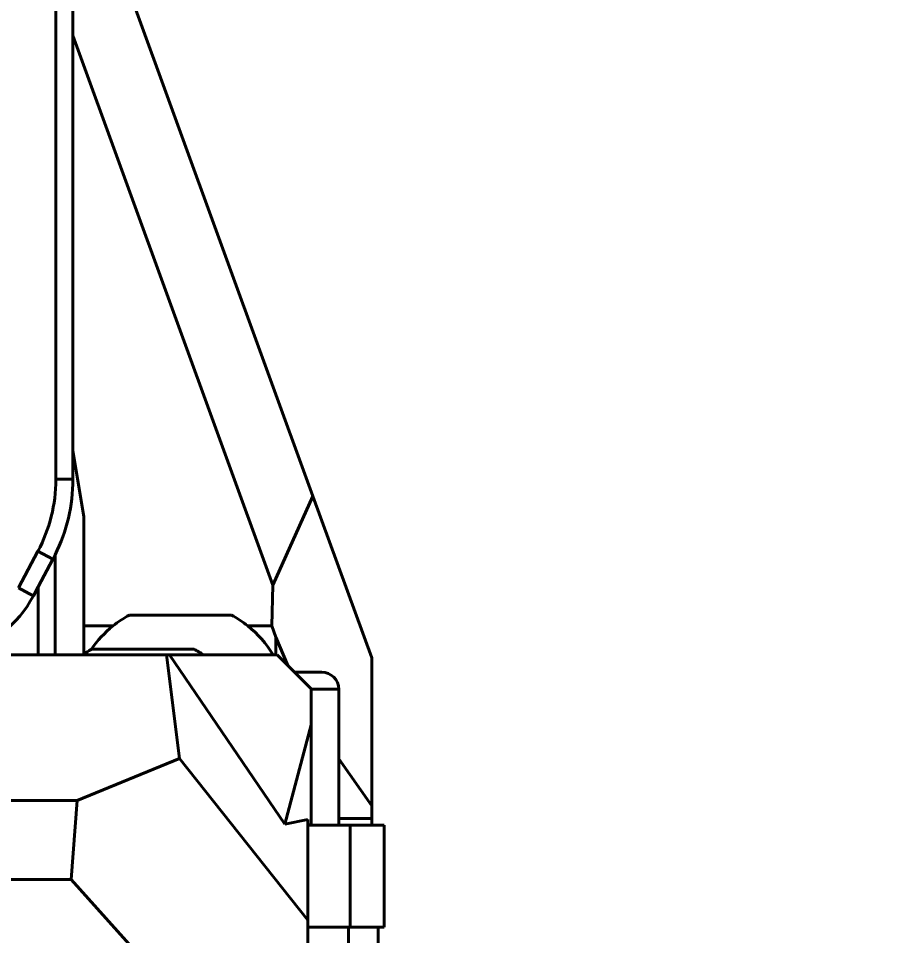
# Model space of a CAD drawing. Header units: millimetres. Extents: x 15 to 415, y 5 to 292.
# Drawn here: x 145.46 to 151.81, y 225.23 to 231.97 of the extents above; entities that cross this region are included whole.
import ezdxf

# ---------------------------------------------------------------- set-up
doc = ezdxf.new("R2010")
doc.units = ezdxf.units.MM
doc.layers.add('Annotations', color=7, linetype='Continuous')
doc.layers.add('Geometries', color=7, linetype='Continuous')
doc.styles.add('Shapr2', font='txt', dxfattribs={"height": 3.3495})
doc.dimstyles.new('ISO-25', dxfattribs={"dimtxt": 2.5, "dimasz": 2.5, "dimexe": 1.25, "dimexo": 0.625, "dimtad": 1, "dimtxsty": 'Standard', "dimcen": 2.5, "dimadec": 0, "dimazin": 0, "dimtfac": 1, "dimtmove": 0, "dimatfit": 3, "dimfxl": 1, "dimarcsym": 0})

# ---------------------------------------------------------------- blocks, each defined once
blk = doc.blocks.new('*D2')
at = {"layer": 'Annotations', "color": 0, "linetype": 'Continuous', "lineweight": 15}
for p, q in [((179.652, 228.9236), (179.652, 184.3288)), ((55.4198, 223.1803), (55.4198, 184.3288)), ((177.152, 185.5788), (57.9198, 185.5788))]:
    blk.add_line(p, q, dxfattribs=at)
at = {"layer": 'Annotations', "color": 0}
for points in [[(57.9198, 185.9955), (57.9198, 185.1621), (55.4198, 185.5788)], [(177.152, 185.1621), (177.152, 185.9955), (179.652, 185.5788)]]:
    blk.add_solid(points, dxfattribs=at)
at = {"layer": 'Defpoints', "color": 0}
for p in [(179.652, 229.5486), (55.4198, 223.8053), (55.4198, 185.5788)]:
    blk.add_point(p, dxfattribs=at)
at = {"layer": 'Annotations', "color": 0, "lineweight": 15, "insert": (117.8778, 188.2725), "char_height": 3.3495, "attachment_point": 5, "style": 'Shapr2'}
blk.add_mtext('\\A1;496,93', dxfattribs=at)

msp = doc.modelspace()

# ---------------------------------------------------------------- linework, layer by layer
at = {"layer": 'Geometries', "linetype": 'Continuous', "lineweight": 40}
for p, q in [((146.0906, 232.6649), (147.6214, 228.4591)), ((145.7319, 232.1891), (145.7319, 228.5823)), ((145.8569, 231.8459), (145.8569, 232.1891)), ((147.3275, 227.8053), (145.8569, 231.8459)), ((145.8569, 228.7905), (145.8569, 231.8459)), ((145.8569, 228.7905), (145.9375, 228.31)), ((145.8569, 228.5823), (145.8569, 228.7905)), ((145.8569, 228.5823), (145.7319, 228.5823)), ((147.6214, 228.4591), (147.3275, 227.8053)), ((148.0539, 227.2708), (147.6214, 228.4591)), ((145.9375, 228.31), (145.9375, 227.5043)), ((145.5995, 228.0529), (145.4562, 227.784)), ((145.7098, 227.9941), (145.5995, 228.0529)), ((145.7272, 227.2925), (145.7272, 228.0278)), ((145.6022, 227.7922), (145.7098, 227.9941)), ((147.3275, 227.8053), (147.3204, 227.5043)), ((145.5341, 227.7424), (145.4562, 227.784)), ((145.5665, 227.7252), (145.5341, 227.7424)), ((145.5665, 227.7252), (145.6022, 227.7922)), ((145.6022, 227.7922), (145.6022, 227.2925)), ((146.2728, 227.584), (147.0228, 227.584)), ((145.9375, 227.2981), (145.9375, 227.5043)), ((145.9375, 227.5043), (146.1522, 227.5043)), ((147.3204, 227.5043), (147.1434, 227.5043)), ((147.3204, 227.5043), (147.3479, 227.422)), ((147.3479, 227.2925), (147.3479, 227.422)), ((147.3479, 227.422), (147.4375, 227.2132)), ((145.9978, 227.334), (146.7478, 227.334)), ((145.0234, 227.2925), (145.6022, 227.2925)), ((145.6022, 227.2925), (145.7272, 227.2925)), ((145.7272, 227.2925), (145.9291, 227.2925)), ((145.9291, 227.2925), (145.9375, 227.2925)), ((145.9674, 227.2925), (145.9375, 227.2925)), ((146.2285, 227.2925), (145.9674, 227.2925)), ((146.5447, 227.2925), (146.2285, 227.2925)), ((146.5683, 227.2925), (146.5447, 227.2925)), ((146.6403, 226.5306), (146.5447, 227.2925)), ((147.4143, 226.0474), (146.5683, 227.2925)), ((146.5683, 227.2925), (146.8166, 227.2925)), ((146.8166, 227.2925), (146.9398, 227.2925)), ((147.2039, 227.2925), (146.9398, 227.2925)), ((147.3283, 227.2925), (147.2039, 227.2925)), ((147.3283, 227.2925), (147.3479, 227.2925)), ((147.3479, 227.2925), (147.3582, 227.2925)), ((147.4375, 227.2132), (147.3582, 227.2925)), ((148.0539, 227.2708), (148.0539, 226.1814)), ((147.4857, 227.1649), (147.4375, 227.2132)), ((147.6082, 227.0425), (147.4857, 227.1649)), ((147.6859, 227.1649), (147.4857, 227.1649)), ((147.6082, 227.0425), (147.6082, 227.0399)), ((147.6082, 227.0399), (147.8109, 227.0399)), ((147.6082, 227.0399), (147.6082, 226.8179)), ((147.8109, 226.5285), (147.8109, 227.0399)), ((147.6082, 226.7761), (147.6082, 226.8179)), ((147.6082, 226.7761), (147.4143, 226.0474)), ((147.6082, 226.7761), (147.6082, 226.0425)), ((145.8885, 226.2216), (146.6403, 226.5306)), ((146.6403, 226.5306), (147.5832, 225.3418)), ((148.0539, 226.1814), (147.8109, 226.5285)), ((147.8109, 226.0899), (147.8109, 226.5285)), ((137.9601, 226.2216), (145.8885, 226.2216)), ((145.845, 225.6396), (145.8885, 226.2216)), ((148.0539, 226.1814), (148.0539, 226.0899)), ((147.4143, 226.0474), (147.5832, 226.0819)), ((147.5832, 226.0819), (147.5832, 226.0425)), ((148.0539, 226.0899), (147.8109, 226.0899)), ((147.8109, 226.0399), (147.8109, 226.0899)), ((148.0539, 226.0899), (148.0539, 226.0399)), ((147.5832, 226.0425), (147.5832, 226.0399)), ((147.5832, 226.0425), (147.6082, 226.0425)), ((147.5832, 226.0399), (147.6539, 226.0399)), ((147.5832, 226.0399), (147.5832, 226.0399)), ((147.5832, 226.0399), (147.5832, 225.3418)), ((147.6539, 226.0399), (147.5832, 226.0399)), ((147.6539, 226.0399), (147.8951, 226.0399)), ((147.6539, 226.0399), (147.6539, 226.0399)), ((147.8109, 226.0399), (147.6539, 226.0399)), ((147.8951, 226.0399), (147.8951, 225.2899)), ((147.8951, 226.0399), (148.0539, 226.0399)), ((148.0539, 226.0399), (148.1451, 226.0399)), ((148.1451, 226.0399), (148.1451, 225.2899)), ((145.845, 225.6396), (137.9647, 225.6396)), ((146.689, 224.7018), (145.845, 225.6396)), ((147.5832, 225.3418), (147.5832, 225.29)), ((147.5832, 225.29), (147.5832, 225.2899)), ((147.883, 225.2899), (147.5832, 225.2899)), ((147.5832, 225.165), (147.5832, 225.2899)), ((147.883, 225.2899), (147.883, 225.165)), ((147.8951, 225.2899), (147.883, 225.2899)), ((148.102, 225.2899), (147.8951, 225.2899)), ((148.1451, 225.2899), (148.102, 225.2899)), ((148.102, 225.2899), (148.102, 224.0312))]:
    msp.add_line(p, q, dxfattribs=at)
for centre, radius, start, end in [((144.6069, 228.5823), 1.125, 331.92751, 0), ((144.6069, 228.5823), 1.25, 333.66854, 0), ((144.6069, 228.5823), 1.25, 331.92751, 333.66854), ((144.7944, 228.137), 0.875, 285.17187, 331.92806), ((146.6478, 226.8853), 0.793, 118.22268, 128.68377), ((146.6478, 226.8853), 0.793, 51.31623, 61.77736), ((146.6478, 226.8853), 0.793, 128.68377, 145.82632), ((146.6478, 226.8853), 0.793, 30.89768, 51.31623), ((146.3728, 226.6353), 0.793, 118.22268, 118.72106), ((146.3728, 226.6353), 0.793, 55.97287, 61.77736), ((146.3728, 226.6353), 0.793, 123.29328, 124.02713), ((146.3728, 226.6353), 0.793, 118.72106, 123.29328), ((147.6859, 227.0399), 0.125, 0, 90)]:
    msp.add_arc(centre, radius, start, end, dxfattribs=at)

# ---------------------------------------------------------------- dimensions: what is measured, and where the dimension line sits
at = {"layer": 'Annotations', "linetype": 'Continuous', "lineweight": 15}
dim = msp.add_linear_dim(base=(55.4198, 185.5788), p1=(179.652, 229.5486), p2=(55.4198, 223.8053), dimstyle='ISO-25', override={"dimscale": 1, "dimgap": 0.7, "dimdec": 2, "dimlfac": 4, "dimrnd": 0.01, "dimzin": 8, "dimdsep": 44, "dimtxsty": 'Shapr2', "dimse1": 0, "dimse2": 0, "dimadec": 2, "dimtol": 0, "dimlim": 0, "dimtp": 0, "dimtm": 0, "dimtfac": 0.6, "dimtdec": 8, "dimfrac": 2, "dimtolj": 1, "dimlwd": 15, "dimlwe": 15}, dxfattribs=at)
dim.commit()
dim.dimension.update_dxf_attribs({"geometry": '*D2', "text_midpoint": (117.8778, 185.5788), "dimtype": 160})

doc.saveas('drawing.dxf')
